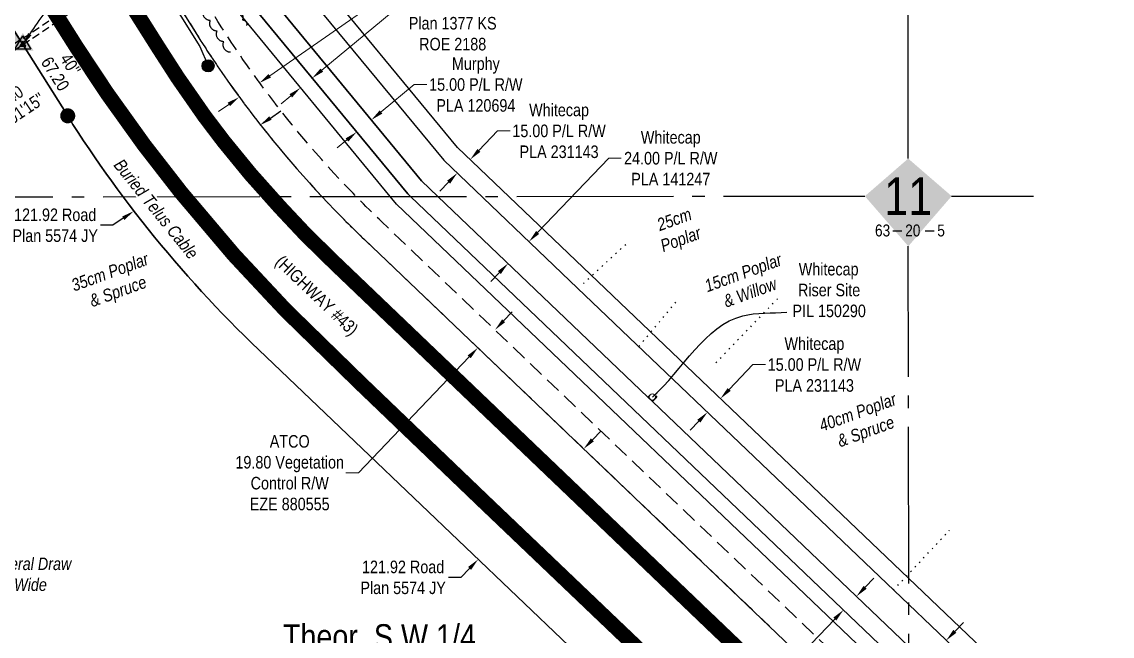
# Model space of a CAD drawing. Extents: x 502021 to 516972, y 6026865 to 6037901.
# Drawn here: x 504980 to 505850, y 6031702 to 6032192 of the extents above; entities that cross this region are included whole.
import ezdxf
from ezdxf.enums import TextEntityAlignment as Align

# ---------------------------------------------------------------- set-up
doc = ezdxf.new("R2010")
doc.units = 0
doc.header["$LTSCALE"] = 5
doc.header["$PDSIZE"] = 0.5
for name, pattern in [('0', [1, 1, 0]), ('foc-ACCESSROAD', [3.75, 2.5, -1.25]), ('foc-FLOWLINE', [3.75, 2.5, -1.25]), ('foc-QUARTERLINE', [33, 25, -3, 2, -3]), ('foc-TOPO', [1, 0.2, -0.8]), ('foc-TRAV', [1.875, 1.25, -0.625]), ('POWERLINE5', [7.8, 2.4, -0.6, 0.6, -0.6, 0.6, -0.6, 2.4]), ('UG_PIPE', [1.875, 1.25, -0.625])]:
    doc.linetypes.add(name, pattern=pattern)
doc.layers.get('Defpoints').update_dxf_attribs({"color": 9})
for name, color, linetype in [('10', 1, 'Continuous'), ('9', 3, 'Continuous'), ('AS-PIPE-UG', 44, 'UG_PIPE'), ('AS-POWER', 104, 'foc-POWER'), ('AS-POWER-EXISTING', 72, 'POWERLINE5'), ('AS-ROADS', 254, 'Continuous'), ('AS-TELEPHONE', 224, 'foc-TEL'), ('AS-UNDERLAY-H', 141, 'Continuous'), ('C-RW', 13, 'Continuous'), ('C-SYMBOL', 7, 'Continuous'), ('C-WS', 13, 'foc-ACCESSROAD'), ('F-EZE', 190, 'foc-FLOWLINE'), ('F-RW', 190, 'Continuous'), ('L-BD', 7, 'Continuous'), ('L-MON', 1, 'Continuous'), ('L-SECLBL', 7, 'Continuous'), ('L-SECQ', 8, 'foc-QUARTERLINE'), ('L-TITLEDB', 4, 'Continuous'), ('L-TITLEDB-T', 4, 'Continuous'), ('P-PROPOSED', 10, 'Continuous'), ('P-PROPOSED-H', 21, 'Continuous'), ('P-TRAV', 4, 'foc-TRAV'), ('T-BUSH', 110, '0'), ('T-BUSH-T', 110, 'Continuous'), ('T-VEGETATION CHANGE', 104, 'foc-TOPO'), ('T-WATER-T', 170, 'Continuous')]:
    doc.layers.add(name, color=color, linetype=linetype)
for name, color, linetype, lineweight in [('C-RW-T', 13, 'Continuous', 9), ('C-WS-T', 13, 'Continuous', 9), ('F-EZE-T', 190, 'Continuous', 9), ('F-RW-T', 190, 'Continuous', 9)]:
    doc.layers.add(name, color=color, linetype=linetype, lineweight=lineweight)
doc.styles.add('175L', font='ARIALN.TTF', dxfattribs={"height": 20})
doc.styles.add('80CG', font='ARIALN.TTF', dxfattribs={"height": 10})
doc.styles.add('80L', font='ARIALN.TTF', dxfattribs={"height": 10})
doc.styles.add('foc-LtypeFont', font='ARIALN.TTF', dxfattribs={"height": 7.35})
doc.styles.add('SIMPLEX', font='ARIALN.TTF')
doc.linetypes.add('foc-POWER', pattern='A,6,-1,["P",foc-LtypeFont,S=0.2,R=0,X=-0.625,Y=-0.75],-1.24,4', length=12.24)
doc.linetypes.add('foc-TEL', pattern='A,2,-1,["T",foc-LtypeFont,S=0.2,R=0,X=-0.425,Y=-0.75],-1.24,8', length=12.24)
doc.dimstyles.new('Compass 5 000', dxfattribs={"dimscale": 5, "dimtxt": 9, "dimasz": 2, "dimexe": 0.2, "dimexo": 0.0625, "dimgap": 0.5, "dimtad": 0, "dimtih": 1, "dimtoh": 1, "dimzin": 0, "dimdsep": 46, "dimtxsty": '80CG', "dimcen": 0.1, "dimse1": 1, "dimse2": 1, "dimclrd": 256, "dimclrt": 256, "dimaunit": 1, "dimadec": 4, "dimazin": 0, "dimtfac": 0.06, "dimtofl": 0, "dimtmove": 0, "dimatfit": 1, "dimfxl": 0.2, "dimtolj": 1, "dimtzin": 0, "dimlwd": -1, "dimarcsym": 0})

# ---------------------------------------------------------------- blocks, each defined once
blk = doc.blocks.new('POWERPOLE')
h = blk.add_hatch(color=255)
edge = h.paths.add_edge_path()
edge.add_arc((0, 0), 0.96, 0, 360)
at = {"linetype": 'Continuous'}
for p, q in [((0.68, -0.68), (-0.68, 0.68)), ((-0.68, -0.68), (0.68, 0.68))]:
    blk.add_line(p, q, dxfattribs=at)
blk.add_circle((0, 0), 0.96, dxfattribs=at)
blk = doc.blocks.new('L-SECLBL')
at = {"layer": '9', "color": 7}
for p, q in [((-5.08, -27.83), (-12.29, -27.83)), ((20.7, -27.83), (13.5, -27.83))]:
    blk.add_line(p, q, dxfattribs=at)
at = {"layer": '10', "color": 2, "style": 'SIMPLEX'}
blk.add_attdef('SEC', text='', height=30, dxfattribs=at).set_placement((0, 0), align=Align.MIDDLE)
at = {"layer": '10', "color": 5, "style": '80L'}
blk.add_attdef('TWP', text='', height=9.5, dxfattribs=at).set_placement((-14.43, -27.37), align=Align.MIDDLE_RIGHT)
blk.add_attdef('RGE', text='', height=9.5, dxfattribs=at).set_placement((3.62, -27.37), align=Align.MIDDLE_CENTER)
blk.add_attdef('MER', text='', height=9.5, dxfattribs=at).set_placement((23.17, -27.37), align=Align.MIDDLE_LEFT)
blk = doc.blocks.new('*D489')
at = {"layer": 'C-RW-T', "transparency": 16777216}
for p, q in [((505724.66, 6031705.57), (505731.57, 6031712.8)), ((505694.26, 6031673.75), (505556.13, 6031529.2)), ((505556.13, 6031529.2), (505546.13, 6031529.2))]:
    blk.add_line(p, q, dxfattribs=at)
for points in [[(505723.46, 6031706.72), (505725.87, 6031704.42), (505717.76, 6031698.34)], [(505693.06, 6031674.9), (505695.47, 6031672.6), (505701.17, 6031680.98)]]:
    blk.add_solid(points, dxfattribs=at)
at = {"layer": 'Defpoints', "color": 0, "transparency": 16777216}
for p in [(505594.11, 6031816.49), (505577.52, 6031799.14), (505701.17, 6031680.98)]:
    blk.add_point(p, dxfattribs=at)
at = {"layer": 'C-RW-T', "transparency": 16777216, "insert": (505506.59, 6031529.2), "char_height": 10, "attachment_point": 5, "style": '80CG'}
blk.add_mtext('\\A1;Whitecap\\P24.00 P/L R/W\\PPLA 141247', dxfattribs=at)
blk = doc.blocks.new('*D500')
at = {"layer": 'C-RW-T', "transparency": 16777216}
for p, q in [((505544.64, 6031898.64), (505563.57, 6031918.46)), ((505563.57, 6031918.46), (505573.57, 6031918.46)), ((505520.46, 6031873.35), (505513.55, 6031866.12))]:
    blk.add_line(p, q, dxfattribs=at)
for points in [[(505543.43, 6031899.79), (505545.84, 6031897.49), (505537.73, 6031891.41)], [(505519.26, 6031874.5), (505521.66, 6031872.19), (505527.37, 6031880.57)]]:
    blk.add_solid(points, dxfattribs=at)
at = {"layer": 'Defpoints', "color": 0, "transparency": 16777216}
for p in [(505537.73, 6031891.41), (505554.31, 6031875.57), (505543.95, 6031864.73)]:
    blk.add_point(p, dxfattribs=at)
at = {"layer": 'C-RW-T', "transparency": 16777216, "insert": (505612.66, 6031918.46), "char_height": 10, "attachment_point": 5, "style": '80CG'}
blk.add_mtext('\\A1;Whitecap\\P15.00 P/L R/W\\PPLA 231143', dxfattribs=at)
blk = doc.blocks.new('*D508')
at = {"layer": 'C-RW-T', "transparency": 16777216}
for p, q in [((505391.87, 6032023.9), (505448.53, 6032083.2)), ((505448.53, 6032083.2), (505458.53, 6032083.2)), ((505361.31, 6031991.93), (505354.4, 6031984.7))]:
    blk.add_line(p, q, dxfattribs=at)
for points in [[(505390.66, 6032025.06), (505393.07, 6032022.75), (505384.96, 6032016.67)], [(505360.1, 6031993.08), (505362.51, 6031990.77), (505368.22, 6031999.16)]]:
    blk.add_solid(points, dxfattribs=at)
at = {"layer": 'Defpoints', "color": 0, "transparency": 16777216}
for p in [(505325.42, 6032073.57), (505308.68, 6032056.05), (505384.96, 6032016.67)]:
    blk.add_point(p, dxfattribs=at)
at = {"layer": 'C-RW-T', "transparency": 16777216, "insert": (505498.07, 6032083.2), "char_height": 10, "attachment_point": 5, "style": '80CG'}
blk.add_mtext('\\A1;Whitecap\\P24.00 P/L R/W\\PPLA 141247', dxfattribs=at)
blk = doc.blocks.new('*D577')
at = {"layer": 'Defpoints', "color": 0, "transparency": 16777216}
for p in [(505344.16, 6031931.89), (505380.67, 6031924.4), (505366.99, 6031910.08)]:
    blk.add_point(p, dxfattribs=at)
at = {"layer": 'F-EZE-T', "transparency": 16777216}
for p, q in [((505364.75, 6031953.44), (505371.66, 6031960.67)), ((505337.25, 6031924.65), (505248.89, 6031832.15)), ((505248.89, 6031832.15), (505238.89, 6031832.15))]:
    blk.add_line(p, q, dxfattribs=at)
for points in [[(505363.54, 6031954.59), (505365.95, 6031952.28), (505357.84, 6031946.21)], [(505336.05, 6031925.81), (505338.46, 6031923.5), (505344.16, 6031931.89)]]:
    blk.add_solid(points, dxfattribs=at)
at = {"layer": 'F-EZE-T', "transparency": 16777216, "insert": (505194.08, 6031832.15), "char_height": 10, "attachment_point": 5, "style": '80CG'}
blk.add_mtext('\\A1;ATCO\\P19.80 Vegetation \\PControl R/W\\PEZE 880555', dxfattribs=at)
blk = doc.blocks.new('*D634')
at = {"layer": 'Defpoints', "color": 0, "transparency": 16777216}
for p in [(505543.62, 6031831.54), (505533.25, 6031820.7), (505635.83, 6031722.67)]:
    blk.add_point(p, dxfattribs=at)
at = {"layer": 'F-RW-T', "transparency": 16777216}
for p, q in [((505653.1, 6031740.74), (505660.01, 6031747.97)), ((505628.92, 6031715.44), (505504.85, 6031585.61)), ((505504.85, 6031585.61), (505494.85, 6031585.61))]:
    blk.add_line(p, q, dxfattribs=at)
for points in [[(505651.9, 6031741.9), (505654.31, 6031739.59), (505646.2, 6031733.51)], [(505627.72, 6031716.59), (505630.13, 6031714.29), (505635.83, 6031722.67)]]:
    blk.add_solid(points, dxfattribs=at)
at = {"layer": 'F-RW-T', "transparency": 16777216, "insert": (505455.77, 6031585.61), "char_height": 10, "attachment_point": 5, "style": '80CG'}
blk.add_mtext('\\A1;Murphy\\P15.00 P/L R/W\\PPLA 120694', dxfattribs=at)
blk = doc.blocks.new('*D689')
at = {"layer": 'Defpoints', "color": 0, "transparency": 16777216}
for p in [(505205.71, 6032154.71), (505196.32, 6032146.94), (505212, 6032147.1)]:
    blk.add_point(p, dxfattribs=at)
at = {"layer": 'F-RW-T', "transparency": 16777216}
for p, q in [((505219.71, 6032153.47), (505275.01, 6032199.18)), ((505275.01, 6032199.18), (505285.01, 6032199.18)), ((505194.89, 6032132.97), (505187.19, 6032126.6))]:
    blk.add_line(p, q, dxfattribs=at)
for points in [[(505218.64, 6032154.76), (505220.77, 6032152.19), (505212, 6032147.1)], [(505193.83, 6032134.25), (505195.96, 6032131.68), (505202.6, 6032139.34)]]:
    blk.add_solid(points, dxfattribs=at)
at = {"layer": 'F-RW-T', "transparency": 16777216, "insert": (505324.1, 6032199.18), "char_height": 10, "attachment_point": 5, "style": '80CG'}
blk.add_mtext('\\A1;Pembina\\P12.19 P/L R/W\\PPlan 1377 KS\\PROE 2188', dxfattribs=at)
blk = doc.blocks.new('*D750')
at = {"layer": 'Defpoints', "color": 0, "transparency": 16777216}
for p in [(505393.43, 6031884.82), (505309.26, 6031796.71), (505344.45, 6031763.09)]:
    blk.add_point(p, dxfattribs=at)
at = {"layer": 'L-TITLEDB-T', "transparency": 16777216}
for p, q in [((505435.53, 6031858.43), (505442.44, 6031865.66)), ((505337.55, 6031755.86), (505330.64, 6031748.63)), ((505330.64, 6031748.63), (505320.64, 6031748.63))]:
    blk.add_line(p, q, dxfattribs=at)
for points in [[(505434.33, 6031859.58), (505436.74, 6031857.28), (505428.62, 6031851.2)], [(505336.34, 6031757.01), (505338.75, 6031754.71), (505344.45, 6031763.09)]]:
    blk.add_solid(points, dxfattribs=at)
at = {"layer": 'L-TITLEDB-T', "transparency": 16777216, "insert": (505284.55, 6031748.63), "char_height": 10, "attachment_point": 5, "style": '80CG'}
blk.add_mtext('\\A1;121.92 Road\\PPlan 5574 JY', dxfattribs=at)
blk = doc.blocks.new('*D752')
at = {"layer": 'Defpoints', "color": 0, "transparency": 16777216}
for p in [(505146.54, 6032144.68), (505045.71, 6032075.96), (505069.6, 6032040.91)]:
    blk.add_point(p, dxfattribs=at)
at = {"layer": 'L-TITLEDB-T', "transparency": 16777216}
for p, q in [((505178.69, 6032115.26), (505186.95, 6032120.89)), ((505061.33, 6032035.28), (505053.07, 6032029.65)), ((505053.07, 6032029.65), (505043.07, 6032029.65))]:
    blk.add_line(p, q, dxfattribs=at)
for points in [[(505177.75, 6032116.63), (505179.63, 6032113.88), (505170.43, 6032109.62)], [(505060.39, 6032036.66), (505062.27, 6032033.9), (505069.6, 6032040.91)]]:
    blk.add_solid(points, dxfattribs=at)
at = {"layer": 'L-TITLEDB-T', "transparency": 16777216, "insert": (505006.98, 6032029.65), "char_height": 10, "attachment_point": 5, "style": '80CG'}
blk.add_mtext('\\A1;121.92 Road\\PPlan 5574 JY', dxfattribs=at)
blk = doc.blocks.new('fdia')
at = {"color": 255, "const_width": 1}
blk.add_lwpolyline([(-0.5, 0, 1), (0.5, 0, 1)], format="xyb", close=True, dxfattribs=at)
blk = doc.blocks.new('Fdiaa')
blk.add_blockref('fdia', (0, 0))
blk = doc.blocks.new('fdib')
at = {"color": 1, "const_width": 1.6}
blk.add_lwpolyline([(-0.4, 0, 1), (0.4, 0, 1)], format="xyb", close=True, dxfattribs=at)
at = {"color": 1}
blk.add_circle((0, 0), 0.8, dxfattribs=at)
blk = doc.blocks.new('Fdibb')
blk.add_blockref('fdib', (0, 0))
blk = doc.blocks.new('fdicc')
for name in ['Fdibb', 'Fdiaa']:
    blk.add_blockref(name, (0, 0))
blk = doc.blocks.new('FDI')
blk.add_blockref('fdicc', (0, 0))
blk = doc.blocks.new('*D759')
at = {"layer": 'Defpoints', "color": 0, "transparency": 16777216}
for p in [(505252.23, 6032122.25), (505240.51, 6032112.6), (505259.22, 6032113.75)]:
    blk.add_point(p, dxfattribs=at)
at = {"layer": 'F-RW-T', "transparency": 16777216}
for p, q in [((505266.95, 6032120.1), (505293.48, 6032141.93)), ((505293.48, 6032141.93), (505303.48, 6032141.93)), ((505239.77, 6032097.76), (505232.05, 6032091.4))]:
    blk.add_line(p, q, dxfattribs=at)
for points in [[(505265.89, 6032121.39), (505268, 6032118.81), (505259.22, 6032113.75)], [(505238.71, 6032099.04), (505240.83, 6032096.47), (505247.5, 6032104.11)]]:
    blk.add_solid(points, dxfattribs=at)
at = {"layer": 'F-RW-T', "transparency": 16777216, "insert": (505342.57, 6032141.93), "char_height": 10, "attachment_point": 5, "style": '80CG'}
blk.add_mtext('\\A1;Murphy\\P15.00 P/L R/W\\PPLA 120694', dxfattribs=at)
blk = doc.blocks.new('*D760')
at = {"layer": 'Defpoints', "color": 0, "transparency": 16777216}
for p in [(505159.71, 6032157.89), (505143.48, 6032146.56), (505169.94, 6032143.24)]:
    blk.add_point(p, dxfattribs=at)
at = {"layer": 'F-EZE-T', "transparency": 16777216}
for p, q in [((505178.14, 6032148.96), (505333.63, 6032257.56)), ((505333.63, 6032257.56), (505343.63, 6032257.56)), ((505145.52, 6032126.18), (505137.32, 6032120.46))]:
    blk.add_line(p, q, dxfattribs=at)
for points in [[(505177.18, 6032150.33), (505179.09, 6032147.6), (505169.94, 6032143.24)], [(505144.56, 6032127.55), (505146.47, 6032124.82), (505153.72, 6032131.91)]]:
    blk.add_solid(points, dxfattribs=at)
at = {"layer": 'F-EZE-T', "transparency": 16777216, "insert": (505388.43, 6032257.56), "char_height": 10, "attachment_point": 5, "style": '80CG'}
blk.add_mtext('\\A1;ATCO\\P19.80 Vegetation \\PControl R/W\\PEZE 880555', dxfattribs=at)
blk = doc.blocks.new('*D775')
at = {"layer": 'C-RW-T', "transparency": 16777216}
for p, q in [((505345.02, 6032089.41), (505359.87, 6032104.95)), ((505359.87, 6032104.95), (505369.87, 6032104.95)), ((505320.84, 6032064.12), (505313.94, 6032056.89))]:
    blk.add_line(p, q, dxfattribs=at)
for points in [[(505343.82, 6032090.56), (505346.23, 6032088.26), (505338.11, 6032082.18)], [(505319.64, 6032065.27), (505322.05, 6032062.96), (505327.75, 6032071.35)]]:
    blk.add_solid(points, dxfattribs=at)
at = {"layer": 'Defpoints', "color": 0, "transparency": 16777216}
for p in [(505338.11, 6032082.18), (505342.48, 6032078.01), (505332.13, 6032067.17)]:
    blk.add_point(p, dxfattribs=at)
at = {"layer": 'C-RW-T', "transparency": 16777216, "insert": (505408.95, 6032104.95), "char_height": 10, "attachment_point": 5, "style": '80CG'}
blk.add_mtext('\\A1;Whitecap\\P15.00 P/L R/W\\PPLA 231143', dxfattribs=at)
blk = doc.blocks.new('TRIA')
blk.add_hatch(color=255).paths.add_polyline_path([(-0.04, 1.52), (-1.47, -0.87), (1.39, -0.87)])
blk = doc.blocks.new('Hybrid_EC')
at = {"color": 251}
for points in [[(-1.3, -0.74), (0, 1.42), (1.3, -0.74)], [(0.47, -0.26), (0, 0.53), (-0.47, -0.26)]]:
    blk.add_lwpolyline(points, close=True, dxfattribs=at)
at = {"layer": 'Defpoints'}
blk.add_circle((0, 0), 0.05, dxfattribs=at)
at = {"xscale": 1.2, "yscale": 1.2, "zscale": 1.2}
blk.add_blockref('TRIA', (0.05, 0.06), dxfattribs=at)

msp = doc.modelspace()

# ---------------------------------------------------------------- hatches: boundary and pattern name
at = {"layer": 'AS-UNDERLAY-H'}
h = msp.add_hatch(color=256, dxfattribs=at)
h.dxf.hatch_style = 1
h.paths.add_polyline_path([(505722.146, 6032052.937), (505687.488, 6032082.896), (505652.901, 6032052.887), (505687.579, 6032012.933)])
at = {"layer": 'P-PROPOSED-H'}
h = msp.add_hatch(color=256, dxfattribs=at)
h.dxf.hatch_style = 1
h.paths.add_polyline_path([(504973.197, 6032186.53), (504922.761, 6032152.537), (504803.024, 6032187.082), (504622.188, 6032065.083), (504798.107, 6031801.5), (504823.054, 6031778.431), (504776.7, 6031728.304), (505444.447, 6031110.817), (505445.55, 6031082.57), (505616.096, 6030924.861), (505548.237, 6030851.481), (505709.674, 6030702.192), (505777.534, 6030775.574), (506054.488, 6030519.465), (506082.737, 6030520.569), (506274.819, 6030342.944), (506939.05, 6029873.176), (506838.091, 6029636.079), (506857.259, 6029597.1), (506724.679, 6029514.687), (506886.234, 6029254.877), (507213.444, 6028732.366), (507213.71, 6028563.716), (507244.775, 6028565.045), (507304.079, 6028537.359), (507314.327, 6028536.982), (507315.569, 6028501.931), (507335.616, 6028501.192), (507340.198, 6028371.878), (507173.628, 6028290.235), (507215.418, 6028204.976), (507228.88, 6028211.574), (507193.689, 6028283.372), (507351.284, 6028360.616), (507355.359, 6028367.389), (507350.104, 6028515.661), (507330.058, 6028516.399), (507328.816, 6028551.45), (507307.668, 6028552.23), (507247.796, 6028580.18), (507228.677, 6028579.362), (507228.429, 6028736.683), (506898.953, 6029262.814), (506745.329, 6029509.87), (506876.703, 6029591.534), (506854.577, 6029636.528), (506957.583, 6029878.431), (506284.277, 6030354.618), (506088.356, 6030535.792), (506060.107, 6030534.689), (505776.706, 6030796.76), (505708.846, 6030723.378), (505569.423, 6030852.309), (505637.282, 6030925.689), (505460.289, 6031089.361), (505459.185, 6031117.608), (504797.886, 6031729.133), (504844.24, 6031779.259), (504809.59, 6031811.301), (504642.939, 6032060.997), (504805.6, 6032170.736), (504925.334, 6032136.191), (504981.195, 6032173.841)])

# ---------------------------------------------------------------- linework, layer by layer
at = {"layer": 'AS-POWER', "flags": 128}
msp.add_lwpolyline([(505044.674, 6032288.57), (505063.007, 6032265.67), (505082.116, 6032235.862), (505087.633, 6032227.495), (505088.568, 6032225.501), (505089.555, 6032224.122), (505092.881, 6032218.968), (505107.196, 6032196.466), (505122.49, 6032172.308), (505128.967, 6032156.937)], dxfattribs=at)
at = {"layer": 'AS-ROADS', "const_width": 11.994, "flags": 128}
for points in [[(504629.069, 6032902.277), (504685.792, 6032812.062), (504749.616, 6032710.756), (504804.122, 6032624.247), (504862.268, 6032531.8), (504916.4, 6032445.81), (504956.178, 6032382.616), (505023.578, 6032275.571), (505088.721, 6032172.371), (505104.553, 6032147.761), (505125.941, 6032117.013), (505141.409, 6032096.599), (505162.751, 6032070.515), (505186.081, 6032044.357), (505206.675, 6032022.404), (505230.275, 6031999.261), (505305.835, 6031926.972), (505388.397, 6031848.018), (505470.376, 6031769.591), (505548.05, 6031695.296), (505633.609, 6031613.342)], [(505590.192, 6031578.797), (505509.298, 6031656.145), (505438.59, 6031723.628), (505350.999, 6031807.223), (505250.404, 6031903.693), (505190.576, 6031962.123), (505149.451, 6032006.156), (505107.343, 6032055.898), (505078.043, 6032093.597), (505048.393, 6032134.978), (505023.943, 6032171.901), (504957.332, 6032277.632), (504883.377, 6032394.885), (504822.029, 6032492.226), (504760.76, 6032589.618), (504702.936, 6032681.517), (504643.972, 6032774.945), (504585.032, 6032868.279)]]:
    msp.add_lwpolyline(points, dxfattribs=at)
at = {"layer": 'AS-TELEPHONE', "flags": 128}
msp.add_lwpolyline([(504489.037, 6032954.273), (504550.831, 6032856.245), (504695.334, 6032627.385), (505017.005, 6032117.025), (505021.157, 6032110.208), (505025.4, 6032103.652), (505029.695, 6032097.13), (505034.042, 6032090.642), (505038.44, 6032084.188), (505042.889, 6032077.769), (505047.389, 6032071.388), (505051.94, 6032065.04), (505056.541, 6032058.73), (505061.198, 6032052.443), (505066.114, 6032045.928), (505071.091, 6032039.44), (505076.122, 6032032.994), (505081.206, 6032026.59), (505086.343, 6032020.229), (505091.533, 6032013.911), (505096.776, 6032007.636), (505102.07, 6032001.405), (505107.416, 6031995.218), (505112.813, 6031989.075), (505118.261, 6031982.978), (505123.76, 6031976.927), (505129.309, 6031970.921), (505134.907, 6031964.962), (505140.555, 6031959.05), (505146.252, 6031953.184), (505146.858, 6031952.57)], dxfattribs=at)
at = {"layer": 'C-RW', "flags": 128}
for points in [[(505787.991, 6031652.229), (505434.128, 6031990.426), (505327.996, 6032091.85), (505203.091, 6032243.07), (505167.53, 6032299.493), (505189.077, 6032314.017), (505181.098, 6032326.678), (505355.405, 6032444.084), (505310.62, 6032510.422), (505562.679, 6032680.532), (505574.946, 6032693.568), (505593.319, 6032712.56), (505683.317, 6032773.962), (505634.193, 6032846.497), (505799.827, 6032958.739), (505829.395, 6033118.586)], [(505813.525, 6033115.207), (505786.244, 6032967.58), (505613.373, 6032850.504), (505662.414, 6032778.091), (505583.445, 6032724.184), (505564.102, 6032703.919), (505552.867, 6032692.149), (505289.808, 6032514.456), (505334.62, 6032448.207), (505160.661, 6032330.988), (505168.643, 6032318.323), (505147.087, 6032303.804), (505190.934, 6032234.245), (505317, 6032081.622), (505423.77, 6031979.587), (505788.018, 6031631.465)]]:
    msp.add_lwpolyline(points, dxfattribs=at)
at = {"layer": 'C-RW'}
msp.add_lwpolyline([(505788.061, 6031597.941), (505687.991, 6031693.579), (505483.476, 6031889.01), (505479.861, 6031892.464), (505312.269, 6032052.621), (505299.282, 6032065.041), (505171.454, 6032220.165), (505102.76, 6032329.141), (505080.294, 6032364.781), (505099.916, 6032378.647), (505119.054, 6032348.275), (505119.054, 6032348.275), (505190.934, 6032234.245), (505317, 6032081.622), (505423.77, 6031979.587), (505788.018, 6031631.465)], dxfattribs=at)
at = {"layer": 'C-WS', "flags": 128}
msp.add_lwpolyline([(505486.932, 6031892.631), (505483.477, 6031889.012), (505479.862, 6031892.466), (505483.317, 6031896.085), (505486.932, 6031892.631)], close=True, dxfattribs=at)
at = {"layer": 'F-EZE', "flags": 128}
msp.add_lwpolyline([(505788.142, 6031535.112), (505701.778, 6031617.617), (505638.132, 6031678.42), (505267.392, 6032032.591), (505265.437, 6032034.472), (505262.522, 6032037.284), (505260.153, 6032039.597), (505257.713, 6032041.99), (505254.921, 6032044.759), (505252.944, 6032046.731), (505249.733, 6032049.969), (505248.215, 6032051.508), (505244.588, 6032055.227), (505243.518, 6032056.329), (505239.513, 6032060.503), (505238.881, 6032061.17), (505234.242, 6032066.078), (505229.345, 6032071.357), (505224.439, 6032076.738), (505219.579, 6032082.161), (505214.766, 6032087.625), (505210.001, 6032093.129), (505205.285, 6032098.673), (505200.618, 6032104.258), (505195.997, 6032109.886), (505191.426, 6032115.551), (505186.975, 6032121.168), (505186.721, 6032121.493), (505182.507, 6032126.905), (505182.21, 6032127.291), (505178.097, 6032132.67), (505177.75, 6032133.13), (505173.738, 6032138.47), (505173.347, 6032138.999), (505169.422, 6032144.319), (505168.984, 6032144.919), (505165.168, 6032150.187), (505164.685, 6032150.863), (505160.962, 6032156.097), (505160.437, 6032156.847), (505156.797, 6032162.058), (505156.23, 6032162.881), (505152.691, 6032168.044), (505152.083, 6032168.942), (505148.642, 6032174.056), (505147.994, 6032175.034), (505144.634, 6032180.12), (505143.949, 6032181.171), (505140.694, 6032186.194), (505139.967, 6032187.336), (505136.774, 6032192.352), (505035.904, 6032352.367), (505031.356, 6032359.613), (505014.985, 6032348.442), (505019.163, 6032341.814), (505074.248, 6032254.708), (505120.077, 6032181.997), (505123.278, 6032176.7), (505124.045, 6032175.496), (505127.356, 6032170.387), (505128.089, 6032169.263), (505131.49, 6032164.113), (505132.186, 6032163.064), (505135.679, 6032157.872), (505136.335, 6032156.902), (505139.923, 6032151.67), (505140.539, 6032150.776), (505144.22, 6032145.504), (505144.795, 6032144.685), (505148.571, 6032139.376), (505149.103, 6032138.631), (505152.975, 6032133.286), (505153.463, 6032132.616), (505157.432, 6032127.236), (505157.875, 6032126.638), (505161.941, 6032121.226), (505162.339, 6032120.699), (505166.503, 6032115.253), (505166.853, 6032114.798), (505171.118, 6032109.321), (505171.418, 6032108.936), (505175.971, 6032103.191), (505180.649, 6032097.394), (505185.378, 6032091.634), (505190.156, 6032085.916), (505194.983, 6032080.242), (505199.86, 6032074.608), (505204.785, 6032069.017), (505209.758, 6032063.467), (505214.778, 6032057.961), (505219.796, 6032052.552), (505224.513, 6032047.561), (505225.197, 6032046.841), (505229.28, 6032042.585), (505230.406, 6032041.425), (505234.085, 6032037.652), (505235.662, 6032036.054), (505238.931, 6032032.757), (505240.965, 6032030.729), (505243.816, 6032027.9), (505246.313, 6032025.452), (505248.74, 6032023.082), (505251.708, 6032020.22), (505253.697, 6032018.306), (505624.462, 6031664.111), (505688.108, 6031603.307), (505788.178, 6031507.71)], dxfattribs=at)
at = {"layer": 'F-RW'}
for points in [[(505688.039, 6031655.921), (505279.34, 6032046.489), (505274.288, 6032052.593), (505149.406, 6032204.18), (505023.999, 6032403.126), (505016.623, 6032414.413), (505015.796, 6032415.727), (505007.015, 6032429.667), (505006.204, 6032430.954), (504889.602, 6032616.073)], [(504946.187, 6032549.105), (505016.403, 6032437.631), (505016.993, 6032436.695), (505025.996, 6032422.402), (505026.602, 6032421.44), (505034.182, 6032409.82), (505034.795, 6032408.847), (505159.326, 6032211.291), (505288.279, 6032054.802), (505290.569, 6032052.605), (505688.017, 6031672.797)], [(505788.088, 6031577.164), (505688.017, 6031672.797), (505290.569, 6032052.605), (505288.279, 6032054.802), (505159.326, 6032211.291), (505034.795, 6032408.847), (505034.182, 6032409.82), (505046.495, 6032418.4), (505080.294, 6032364.781), (505080.294, 6032364.781), (505171.454, 6032220.165), (505299.282, 6032065.041), (505312.269, 6032052.621), (505479.861, 6031892.464), (505483.476, 6031889.01), (505687.991, 6031693.579), (505788.061, 6031597.941)]]:
    msp.add_lwpolyline(points, dxfattribs=at)
at = {"layer": 'L-SECQ', "flags": 128}
for points in [[(505687.488, 6032082.896), (505686.49, 6032857.089)], [(504880.175, 6032052.322), (505652.901, 6032052.887)], [(505722.146, 6032052.937), (505787.481, 6032052.985)], [(505688.564, 6031248.73), (505687.579, 6032012.933)]]:
    msp.add_lwpolyline(points, dxfattribs=at)
at = {"layer": 'L-TITLEDB'}
for points in [[(504798.411, 6032692.347), (505120.077, 6032181.997), (505123.277, 6032176.701), (505124.044, 6032175.497), (505127.355, 6032170.388), (505128.088, 6032169.264), (505131.489, 6032164.114), (505132.184, 6032163.066), (505135.678, 6032157.873), (505136.334, 6032156.904), (505139.921, 6032151.671), (505140.537, 6032150.777), (505144.219, 6032145.506), (505144.793, 6032144.686), (505148.57, 6032139.377), (505149.101, 6032138.633), (505152.973, 6032133.288), (505153.461, 6032132.618), (505157.431, 6032127.237), (505157.874, 6032126.639), (505161.94, 6032121.227), (505162.337, 6032120.7), (505166.501, 6032115.254), (505166.851, 6032114.799), (505171.116, 6032109.322), (505171.417, 6032108.937), (505175.969, 6032103.193), (505180.648, 6032097.395), (505185.376, 6032091.636), (505190.154, 6032085.918), (505194.982, 6032080.243), (505199.858, 6032074.609), (505204.784, 6032069.018), (505209.757, 6032063.469), (505214.777, 6032057.963), (505219.794, 6032052.554), (505224.512, 6032047.562), (505225.195, 6032046.842), (505229.278, 6032042.586), (505230.404, 6032041.427), (505234.084, 6032037.654), (505235.66, 6032036.055), (505238.93, 6032032.758), (505240.963, 6032030.731), (505243.815, 6032027.901), (505246.312, 6032025.453), (505248.739, 6032023.083), (505251.707, 6032020.221), (505253.696, 6032018.307), (505624.461, 6031664.112)], [(505540.279, 6031576.013), (505169.522, 6031930.203), (505163.633, 6031935.875), (505157.791, 6031941.596), (505151.998, 6031947.366), (505146.252, 6031953.184), (505140.555, 6031959.05), (505134.907, 6031964.962), (505129.309, 6031970.921), (505123.76, 6031976.927), (505118.261, 6031982.978), (505112.813, 6031989.075), (505107.416, 6031995.218), (505102.07, 6032001.405), (505096.776, 6032007.636), (505091.533, 6032013.911), (505086.343, 6032020.229), (505081.206, 6032026.59), (505076.122, 6032032.994), (505071.091, 6032039.44), (505066.114, 6032045.928), (505061.198, 6032052.443), (505056.541, 6032058.73), (505051.94, 6032065.04), (505047.389, 6032071.388), (505042.889, 6032077.769), (505038.44, 6032084.188), (505034.042, 6032090.642), (505029.695, 6032097.13), (505025.4, 6032103.652), (505021.157, 6032110.208), (505017.005, 6032117.025), (504695.334, 6032627.385)]]:
    msp.add_lwpolyline(points, dxfattribs=at)
at = {"layer": 'P-TRAV', "color": 4}
msp.add_line((504981.195, 6032173.841), (505082.277, 6032241.97), dxfattribs=at)
at = {"layer": 'T-BUSH', "flags": 128}
msp.add_lwpolyline([(505146.788, 6032167.709, -0.5205671), (505141.437, 6032176.151, -0.5205671), (505136.086, 6032184.592, -0.5205671), (505130.734, 6032193.034, -0.5205671), (505125.383, 6032201.475, -0.5205671), (505120.032, 6032209.917, -0.5205671), (505114.68, 6032218.358, -0.5205671), (505109.329, 6032226.8, -0.5205671), (505103.978, 6032235.241, -0.5205671), (505098.627, 6032243.682, -0.5205671), (505093.275, 6032252.124, -0.5205671), (505087.924, 6032260.565, -0.5205671), (505093.562, 6032267.491, -0.5205671), (505100.998, 6032274.169, -0.5205671), (505106.596, 6032268.392, -0.5205671), (505111.786, 6032259.851, -0.5205671), (505116.977, 6032251.309, -0.5205671), (505122.167, 6032242.768, -0.5205671), (505127.357, 6032234.227, -0.5205671), (505132.897, 6032225.918, -0.5205671), (505138.771, 6032217.831, -0.5205671), (505144.644, 6032209.744, -0.5205671), (505150.518, 6032201.658, -0.5205671), (505156.392, 6032193.571, -0.5205671), (505159.596, 6032189.159, -0.5205671)], format="xyb", dxfattribs=at)
at = {"layer": 'T-VEGETATION CHANGE', "flags": 128}
for points in [[(505428.355, 6031983.177), (505464.569, 6032016.732)], [(505472.648, 6031933.076), (505503.546, 6031969.941)], [(505534.036, 6031919.961), (505584.365, 6031972.1)], [(505675.686, 6031738.562), (505720.552, 6031786.364)]]:
    msp.add_lwpolyline(points, dxfattribs=at)

# ---------------------------------------------------------------- block references
at = {"layer": 'AS-POWER-EXISTING', "xscale": 4.999999999999871, "yscale": 4.999999999999871, "zscale": 4.999999999999871}
msp.add_blockref('POWERPOLE', (505128.967, 6032156.937), dxfattribs=at)
at = {"layer": 'AS-POWER-EXISTING', "color": 6, "xscale": 4.999999999999877, "yscale": 4.999999999999877, "zscale": 4.999999999999877}
msp.add_blockref('POWERPOLE', (505128.967, 6032156.937), dxfattribs=at)
at = {"layer": 'L-MON', "xscale": 4.995452108783567, "yscale": 4.995452108783567, "zscale": 4.995452108783567}
msp.add_blockref('Hybrid_EC', (504981.195, 6032173.841), dxfattribs=at)
at = {"layer": 'L-MON', "color": 6, "xscale": 4.997366099999929, "yscale": 4.997366099999929, "zscale": 4.997366099999929}
msp.add_blockref('FDI', (505016.989, 6032117.022), dxfattribs=at)
at = {"layer": 'L-MON', "color": 3, "xscale": 4.999999999999948, "yscale": 4.999999999999948, "zscale": 4.999999999999948}
msp.add_blockref('FDI', (505017.005, 6032117.025, 826.916), dxfattribs=at)
at = {"layer": 'L-SECLBL'}
msp.add_blockref('L-SECLBL', (505687.527, 6032052.912), dxfattribs=at).add_auto_attribs({'SEC': '11', 'TWP': '63', 'RGE': '20', 'MER': '5'})

# ---------------------------------------------------------------- texts
at = {"layer": 'C-SYMBOL', "color": 3, "insert": (505265.66, 6031711.324), "char_height": 19.98946, "width": 215.87067, "attachment_point": 2, "style": '175L'}
msp.add_mtext('Theor. S.W.1/4 \\PSec. 11-63-20-W.5M.', dxfattribs=at)
at = {"layer": 'C-WS-T', "insert": (505586.356, 6031999.67), "char_height": 9.99473, "attachment_point": 1, "style": '80L'}
msp.add_mtext_dynamic_manual_height_columns('\\pi13.793;Whitecap\\P\\pi13.22;Riser Site\\P\\pi8.7786;PIL 150290', width=74.68953, gutter_width=50, heights=[0], dxfattribs=at)
at = {"layer": 'L-BD', "linetype": 'Continuous', "style": '80L'}
msp.add_text("40''", height=9.9947, rotation=302.2226, dxfattribs=at).set_placement((505019.142, 6032158.125), align=Align.MIDDLE)
at = {"layer": 'T-BUSH-T', "char_height": 9.99473, "attachment_point": 1, "rotation": 20, "style": '80L'}
for s, width, insert in [('\\pi3.536;{\\fArial Narrow|b0|i1|c0|p34;25cm \\P\\pi0.3351;Poplar}', 34.20641, (505482.659, 6032033.143)), ('\\pi1.4638;{\\fArial Narrow|b0|i1|c0|p34;15cm Poplar \\P\\pi11.445;& Willow}', 66.50252, (505522.514, 6031985.064)), ('\\pi0.87746;{\\fArial Narrow|b0|i1|c0|p34;40cm Poplar \\P\\pi10.296;& Spruce}', 66.50252, (505614.412, 6031873.95))]:
    msp.add_mtext_dynamic_manual_height_columns(s, width=width, gutter_width=50, heights=[0], dxfattribs=dict(at, insert=insert))

# ---------------------------------------------------------------- dimensions: what is measured, and where the dimension line sits
at = {"layer": 'C-RW-T', "color": 6}
for base, p1, p2, angle, picture, middle in [((505338.112, 6032082.184), (505332.126, 6032067.167), (505342.484, 6032078.005), 46.299054, '*D775', (505408.953, 6032104.948)), ((505537.728, 6031891.413), (505543.95, 6031864.728), (505554.308, 6031875.566), 46.296794, '*D500', (505612.66, 6031918.457))]:
    dim = msp.add_linear_dim(base=base, p1=p1, p2=p2, angle=angle, text='Whitecap\\P15.00 P/L R/W\\PPLA 231143', dimstyle='Compass 5 000', dxfattribs=at)
    dim.commit()
    dim.dimension.update_dxf_attribs({"geometry": picture, "text_midpoint": middle, "dimtype": 161})
at = {"layer": 'C-RW-T'}
for base, p1, p2, angle, picture, middle in [((505384.961, 6032016.675), (505308.68, 6032056.053), (505325.423, 6032073.573), 46.299054, '*D508', (505498.072, 6032083.197)), ((505701.172, 6031680.983), (505594.108, 6031816.494), (505577.524, 6031799.139), 226.301118, '*D489', (505506.591, 6031529.2))]:
    dim = msp.add_linear_dim(base=base, p1=p1, p2=p2, angle=angle, text='Whitecap\\P24.00 P/L R/W\\PPLA 141247', dimstyle='Compass 5 000', dxfattribs=at)
    dim.commit()
    dim.dimension.update_dxf_attribs({"geometry": picture, "text_midpoint": middle, "dimtype": 161})
at = {"layer": 'F-EZE-T', "color": 5}
dim = msp.add_linear_dim(base=(505169.941, 6032143.239), p1=(505143.482, 6032146.562), p2=(505159.706, 6032157.893), angle=34.931034, text='ATCO\\P19.80 Vegetation \\PControl R/W\\PEZE 880555', dimstyle='Compass 5 000', dxfattribs=at)
dim.commit()
dim.dimension.update_dxf_attribs({"geometry": '*D760', "text_midpoint": (505388.43, 6032257.561), "dimtype": 161})
at = {"layer": 'F-EZE-T'}
dim = msp.add_linear_dim(base=(505344.161, 6031931.885), p1=(505380.667, 6031924.4), p2=(505366.987, 6031910.08), angle=226.309342, text='ATCO\\P19.80 Vegetation \\PControl R/W\\PEZE 880555', dimstyle='Compass 5 000', dxfattribs=at)
dim.commit()
dim.dimension.update_dxf_attribs({"geometry": '*D577', "text_midpoint": (505194.084, 6031832.154), "dimtype": 161})
at = {"layer": 'F-RW-T'}
for base, p1, p2, angle, text, picture, middle in [((505211.997, 6032147.103), (505196.317, 6032146.945), (505205.712, 6032154.708), 39.571908, 'Pembina\\P12.19 P/L R/W\\PPlan 1377 KS\\PROE 2188', '*D689', (505324.1, 6032199.182)), ((505635.83, 6031722.668), (505543.615, 6031831.542), (505533.25, 6031820.695), 226.300135, 'Murphy\\P15.00 P/L R/W\\PPLA 120694', '*D634', (505455.767, 6031585.607))]:
    dim = msp.add_linear_dim(base=base, p1=p1, p2=p2, angle=angle, text=text, dimstyle='Compass 5 000', dxfattribs=at)
    dim.commit()
    dim.dimension.update_dxf_attribs({"geometry": picture, "text_midpoint": middle, "dimtype": 161})
at = {"layer": 'F-RW-T', "color": 5}
dim = msp.add_linear_dim(base=(505259.222, 6032113.75), p1=(505240.509, 6032112.603), p2=(505252.234, 6032122.246), angle=39.434614, text='Murphy\\P15.00 P/L R/W\\PPLA 120694', dimstyle='Compass 5 000', dxfattribs=at)
dim.commit()
dim.dimension.update_dxf_attribs({"geometry": '*D759', "text_midpoint": (505342.567, 6032141.925), "dimtype": 161})
at = {"layer": 'L-TITLEDB-T'}
dim = msp.add_linear_dim(base=(505344.453, 6031763.088), p1=(505393.432, 6031884.816), p2=(505309.262, 6031796.707), angle=226.309216, text='121.92 Road\\PPlan 5574 JY', dimstyle='Compass 5 000', dxfattribs=at)
dim.commit()
dim.dimension.update_dxf_attribs({"geometry": '*D750', "text_midpoint": (505284.546, 6031748.627), "dimtype": 161})

# ---------------------------------------------------------------- leaders
at = {"layer": 'C-WS-T', "path_type": 1}
msp.add_leader([(505483.397, 6031892.549), (505555.457, 6031957.419), (505590.644, 6031960.407)], dimstyle='Compass 5 000', override={"dimasz": 1, "dimgap": 0.5, "dimtad": 0, "dimldrblk": 'DotBlank'}, dxfattribs=at)
at = {"layer": 'L-BD', "path_type": 1}
msp.add_leader([(504981.101, 6032173.959), (505004.625, 6032207.806)], dimstyle='Compass 5 000', override={"dimgap": 0.5, "dimtad": 0}, dxfattribs=at)

# ---------------------------------------------------------------- next in the draw order: texts
at = {"layer": 'AS-TELEPHONE', "insert": (505060.883, 6032083.71), "char_height": 10, "attachment_point": 1, "rotation": 308.926219, "style": '80L', "bg_fill": 3, "box_fill_scale": 1.15, "bg_fill_color": 256, "bg_fill_true_color": 256, "bg_fill_transparency": 0}
msp.add_mtext_dynamic_manual_height_columns('{\\fArial Narrow|b0|i1|c0|p34;Buried Telus Cable}', width=97.28631, gutter_width=50.026, heights=[0], dxfattribs=at)

# ---------------------------------------------------------------- next in the draw order: linework, layer by layer
at = {"layer": 'AS-PIPE-UG', "flags": 128}
msp.add_lwpolyline([(507224.309, 6028220.017), (507219.862, 6028228.643), (507216.304, 6028242.91), (507206.779, 6028259.849), (507199.566, 6028272.324), (507193.754, 6028284.488), (507191.943, 6028289.036), (507191.798, 6028291.671), (507194.128, 6028294.901), (507197.81, 6028296.844), (507211.088, 6028302.948), (507234.262, 6028314.427), (507258.146, 6028326.363), (507288.823, 6028340.639), (507313.124, 6028352.269), (507331.729, 6028361.472), (507339.768, 6028366.464), (507342.463, 6028370.63), (507345.195, 6028377.246), (507344.629, 6028418.937), (507343.199, 6028460.398), (507341.922, 6028485.987), (507342.153, 6028497.415), (507340.367, 6028501.784), (507335.743, 6028503.961), (507330.886, 6028504.106), (507321.743, 6028507.309), (507320.842, 6028513.346), (507320.79, 6028530.508), (507321.037, 6028535.577), (507319.49, 6028539.149), (507316.31, 6028541.437), (507295.224, 6028548.291), (507255.97, 6028566.719), (507248.333, 6028568.495), (507241.595, 6028568.096), (507232.591, 6028567.747), (507226.502, 6028567.382), (507222.771, 6028567.751), (507220.785, 6028570.79), (507219.121, 6028645.337), (507219.175, 6028687.374), (507219.74, 6028707.834), (507220.054, 6028724.463), (507218.67, 6028731.616), (507211.763, 6028743.635), (507199.052, 6028764.552), (507164.277, 6028819.503), (507106.169, 6028912.093), (507061.282, 6028985.409), (507016.777, 6029056.46), (506981.098, 6029114.256), (506948.713, 6029167.136), (506894.078, 6029253.519), (506841.597, 6029335.634), (506803.456, 6029397.477), (506770.059, 6029450.934), (506757.906, 6029470.58), (506749.58, 6029483.867), (506736.166, 6029503.496), (506734.044, 6029506.91), (506733.884, 6029509.949), (506736.07, 6029514.081), (506742.592, 6029518.022), (506840.906, 6029580.174), (506850.641, 6029586.367), (506858.143, 6029590.832), (506860.838, 6029593.553), (506861.694, 6029597.191), (506859.602, 6029602.681), (506854.702, 6029612.411), (506850.709, 6029621.48), (506848.243, 6029626.648), (506844.727, 6029635.237), (506844.202, 6029638.472), (506846.553, 6029644.374), (506851.684, 6029655.49), (506878.471, 6029716.917), (506895.418, 6029757.294), (506918.313, 6029811.55), (506934.613, 6029849.559), (506939.102, 6029860.836), (506943.05, 6029869.671), (506943.996, 6029873.009), (506942.689, 6029877.629), (506939.471, 6029879.82), (506930.875, 6029885.881), (506913.924, 6029897.992), (506857.8, 6029937.725), (506830.724, 6029956.157), (506783.291, 6029989.561), (506725.304, 6030030.401), (506648.207, 6030084.919), (506590.391, 6030125.157), (506525.312, 6030171.529), (506480.083, 6030202.999), (506439.397, 6030231.29), (506433.83, 6030236.062), (506407.113, 6030255.147), (506368.858, 6030282.348), (506310.595, 6030324.153), (506280.001, 6030345.151), (506264.589, 6030359.134), (506179.789, 6030437.886), (506136.936, 6030478.089), (506103.228, 6030508.999), (506092.892, 6030518.758), (506085.125, 6030526.489), (506083.089, 6030527.31), (506081.766, 6030527.108), (506079.514, 6030527.439), (506076.234, 6030526.998), (506065.26, 6030526.83), (506059.324, 6030526.793), (506053.379, 6030527.503), (506049.382, 6030531.142), (506040.816, 6030539.968), (506011.416, 6030568.25), (505990.34, 6030586.584), (505970.146, 6030605.206), (505958.126, 6030616.675), (505912.889, 6030658.697), (505858.964, 6030708.725), (505858.925, 6030708.699), (505826.309, 6030739.192), (505810.959, 6030753.272), (505802.301, 6030761.008), (505787.693, 6030774.29), (505782.605, 6030778.975), (505777.339, 6030780.871), (505772.958, 6030778.831), (505762.921, 6030768.123), (505745.636, 6030749.331), (505730.32, 6030732.638), (505717.59, 6030718.542), (505713.498, 6030713.849), (505711.842, 6030712.778), (505710.727, 6030712.465), (505708.913, 6030711.866), (505706.146, 6030712.857), (505701.996, 6030716.257), (505684.396, 6030732.913), (505660.244, 6030755.382), (505622.866, 6030790.092), (505608.784, 6030803.639), (505584.296, 6030826.202), (505567.826, 6030841.257), (505563.306, 6030845.737), (505560.013, 6030849.026), (505559.131, 6030852.675), (505560.013, 6030855.282), (505571.082, 6030867.787), (505587.144, 6030885.241), (505600.388, 6030899.255), (505610.205, 6030910.501), (505618.561, 6030919.603), (505621.297, 6030923.85), (505621.944, 6030926.51), (505620.315, 6030929.961), (505609.964, 6030939.223), (505575.98, 6030970.525), (505542.281, 6031001.329), (505515.813, 6031025.617), (505508.622, 6031032.695), (505486.163, 6031055.243), (505470.626, 6031070.588), (505464.728, 6031075.989), (505453.593, 6031087.623), (505453.663, 6031090.99), (505453.513, 6031095.995), (505453.308, 6031099.638), (505453.497, 6031105.858), (505453.519, 6031107.952), (505453.092, 6031109.413), (505450.685, 6031112.227), (505379.268, 6031179.622), (505323.971, 6031231.849), (505275.626, 6031275.588), (505226.476, 6031320.071), (505165.239, 6031376.875), (505110.008, 6031428.029), (505046.639, 6031486.159), (504990.94, 6031537.023), (504963.265, 6031563.039), (504915.151, 6031607.569), (504876.1, 6031643.122), (504840.136, 6031676.039), (504787.531, 6031722.403), (504785.755, 6031725.502), (504785.724, 6031726.932), (504786.386, 6031728.731), (504787.532, 6031730.659), (504792.471, 6031735.544), (504797.499, 6031741.216), (504804.517, 6031747.563), (504810.388, 6031754.332), (504818.168, 6031761.703), (504822.099, 6031767.311), (504828.301, 6031774.148), (504832.579, 6031778.291), (504833.937, 6031780.289), (504834.279, 6031781.462), (504834.194, 6031782.967), (504833.77, 6031784.936), (504831.561, 6031787.657), (504818.558, 6031798.901), (504812.663, 6031803.634), (504807.195, 6031808.734), (504800.894, 6031817.919), (504767.15, 6031868.216), (504713.321, 6031947.171), (504689.311, 6031982.013), (504676.116, 6032001.571), (504651.903, 6032038.185), (504643.399, 6032050.723), (504640.042, 6032055.938), (504638.517, 6032058.188), (504637.96, 6032059.757), (504637.759, 6032060.839), (504637.934, 6032061.729), (504638.295, 6032062.753), (504639.187, 6032064.08), (504641.593, 6032065.872), (504652.608, 6032073.473), (504670.642, 6032085.771), (504689.912, 6032098.463), (504708.251, 6032110.233), (504727.702, 6032122.96), (504749.953, 6032137.925), (504799.996, 6032171.331), (504801.986, 6032172.572), (504804.441, 6032174.267), (504807.098, 6032175.291), (504808.477, 6032175.295), (504813.84, 6032173.812), (504826.954, 6032169.962), (504831.025, 6032169.231), (504836.036, 6032167.627), (504849.227, 6032163.979), (504858.439, 6032161.228), (504866.65, 6032158.863), (504877.117, 6032155.844), (504883.486, 6032154.023), (504886.785, 6032153.081), (504889.01, 6032152.684), (504892.833, 6032151.546), (504897.173, 6032150.382), (504912.465, 6032146.02), (504921.016, 6032143.135), (504924.645, 6032142.165), (504928.116, 6032142.89), (504939.499, 6032150.754), (504949.675, 6032157.998), (504966.974, 6032170.068), (504986.752, 6032182.542), (505072.873, 6032240.884), (505113.688, 6032268.414), (505141.945, 6032287.508), (505167.518, 6032306.048), (505216.082, 6032338.818), (505228.006, 6032346.981), (505252.503, 6032364.285), (505280.694, 6032383.44), (505316.452, 6032407.703), (505342.576, 6032425.527), (505354.178, 6032433.293), (505363.083, 6032440.472), (505365.47, 6032443.189), (505364.498, 6032447.1), (505339.056, 6032487.371), (505330.948, 6032501.212), (505329.119, 6032504.211), (505328.753, 6032508.08), (505330.243, 6032510.509), (505337.665, 6032515.957), (505358.448, 6032530.269), (505405.725, 6032562.708), (505477.103, 6032610.264), (505510.905, 6032632.849), (505538.402, 6032650.696), (505551.386, 6032658.191), (505554.992, 6032661.716), (505561.083, 6032667.6), (505565.506, 6032673.144), (505567.208, 6032675.338), (505571.974, 6032681.094), (505577.284, 6032686.598), (505588.803, 6032698.476), (505592.229, 6032702.61), (505597.353, 6032707.476), (505609.718, 6032718.608), (505629.114, 6032729.639), (505636.737, 6032732.694), (505644.123, 6032735.561), (505649.561, 6032737.893), (505655.491, 6032740.04), (505664.641, 6032745.069), (505667.753, 6032747.504), (505668.807, 6032749.158), (505668.899, 6032750.302), (505669.069, 6032752.164), (505663.895, 6032760.625), (505655.955, 6032772.262), (505646.785, 6032785.941), (505638.247, 6032798.347), (505634.564, 6032803.956), (505630.44, 6032810.772), (505617.427, 6032829.567), (505609.308, 6032841.846), (505607.033, 6032845.638), (505603.74, 6032851.832), (505604.102, 6032852.644), (505605.628, 6032854.934), (505605.675, 6032854.957), (505617.268, 6032863.052), (505634.571, 6032874.641), (505671.429, 6032899.4), (505720.059, 6032932.754), (505727.064, 6032937.613), (505734.263, 6032942.51), (505741.305, 6032947.432), (505751.694, 6032954.373), (505770.567, 6032967.763), (505772.817, 6032969.311), (505775.048, 6032970.875), (505777.683, 6032973.088), (505779.409, 6032978.074), (505780.933, 6032986.602), (505784.385, 6033005.967), (505792.998, 6033051.849), (505797.51, 6033075.206), (505800.614, 6033092.719), (505801.984, 6033100.162), (505803.437, 6033107.122), (505803.72, 6033110.474), (505803.657, 6033113.696), (505802.495, 6033116.173), (505797.812, 6033122.904), (505791.905, 6033131.438), (505734.995, 6033196.211), (505728.013, 6033202.401), (505722.459, 6033207.557), (505718.693, 6033211.703), (505716.759, 6033214.971), (505715.154, 6033217.127), (505714.525, 6033220.708), (505714.787, 6033222.24), (505719.079, 6033225.851), (505726.549, 6033231.42), (505742.431, 6033240.316), (505757.912, 6033249.488), (505765.014, 6033253.7), (505775.823, 6033260.187), (505790.544, 6033270.054), (505799.982, 6033276.635), (505803.051, 6033278.919), (505813.994, 6033286.277), (505817.52, 6033288.783)], dxfattribs=at)
at = {"layer": 'P-PROPOSED', "flags": 128}
msp.add_lwpolyline([(505459.185, 6031117.608), (504797.886, 6031729.133), (504844.24, 6031779.259), (504809.59, 6031811.301), (504642.939, 6032060.997), (504805.6, 6032170.736), (504925.334, 6032136.191), (504981.195, 6032173.841), (504973.197, 6032186.53), (504922.761, 6032152.537), (504803.024, 6032187.082), (504622.188, 6032065.083), (504798.107, 6031801.5), (504823.054, 6031778.431), (504776.7, 6031728.304), (505444.447, 6031110.817)], dxfattribs=at)

# ---------------------------------------------------------------- next in the draw order: texts
at = {"layer": 'T-BUSH-T', "insert": (505014.479, 6031984.567), "char_height": 9.99473, "attachment_point": 1, "rotation": 20, "style": '80L'}
msp.add_mtext_dynamic_manual_height_columns('\\pi4.5111;{\\fArial Narrow|b0|i1|c0|p34;35cm Poplar \\P\\pi13.879;& Spruce}', width=73.66753, gutter_width=50, heights=[0], dxfattribs=at)

# ---------------------------------------------------------------- next in the draw order: texts
at = {"layer": 'L-BD', "linetype": 'Continuous', "insert": (504944.143, 6032119.729), "char_height": 9.99473, "width": 49.90998, "attachment_point": 1, "rotation": 33.9626, "line_spacing_factor": 0.855, "style": '80L', "bg_fill": 2}
msp.add_mtext("\\pi11.115;67.40 \\P\\pi0.27837;56°01'15''", dxfattribs=at)
at = {"layer": 'L-BD', "color": 4, "insert": (504954.794, 6031715.177), "char_height": 9.99473, "width": 56.27771, "attachment_point": 1, "rotation": 317.2372, "line_spacing_factor": 0.855, "style": '80L', "bg_fill": 3, "box_fill_scale": 1.15, "bg_fill_color": 256, "bg_fill_true_color": 256, "bg_fill_transparency": 0}
msp.add_mtext("\\pi0.27837;312°45'40'' \\P\\pi11.514;198.37", dxfattribs=at)
at = {"layer": 'L-TITLEDB-T', "insert": (505188.629, 6032006.575), "char_height": 9.99473, "attachment_point": 1, "rotation": 316.302649, "style": '80L', "bg_fill": 3, "box_fill_scale": 1.15, "bg_fill_color": 256, "bg_fill_true_color": 256, "bg_fill_transparency": 0}
msp.add_mtext_dynamic_manual_height_columns('(HIGHWAY #43)', width=92.26056, gutter_width=50, heights=[0], dxfattribs=at)
at = {"layer": 'T-WATER-T', "insert": (504934.282, 6031764.533), "char_height": 9.99473, "attachment_point": 1, "style": '80L', "bg_fill": 3, "box_fill_scale": 1.15, "bg_fill_color": 256, "bg_fill_true_color": 256, "bg_fill_transparency": 0}
msp.add_mtext_dynamic_manual_height_columns('\\pi0.34875;{\\fArial Narrow|b0|i1|c0|p34;Ephemeral Draw\\P\\pi20.877;3.0 Wide}', width=86.02769, gutter_width=50, heights=[0], dxfattribs=at)

# ---------------------------------------------------------------- next in the draw order: texts
at = {"layer": 'L-BD', "linetype": 'Continuous', "style": '80L'}
msp.add_text('67.20', height=9.9947, rotation=302.2226, dxfattribs=at).set_placement((505007.093, 6032150.53), align=Align.MIDDLE)

# ---------------------------------------------------------------- next in the draw order: dimensions: what is measured, and where the dimension line sits
at = {"layer": 'L-TITLEDB-T'}
dim = msp.add_linear_dim(base=(505069.595, 6032040.91), p1=(505146.54, 6032144.676), p2=(505045.708, 6032075.963), angle=214.272935, text='121.92 Road\\PPlan 5574 JY', dimstyle='Compass 5 000', dxfattribs=at)
dim.commit()
dim.dimension.update_dxf_attribs({"geometry": '*D752', "text_midpoint": (505006.976, 6032029.648), "dimtype": 161})

doc.saveas('drawing.dxf')
